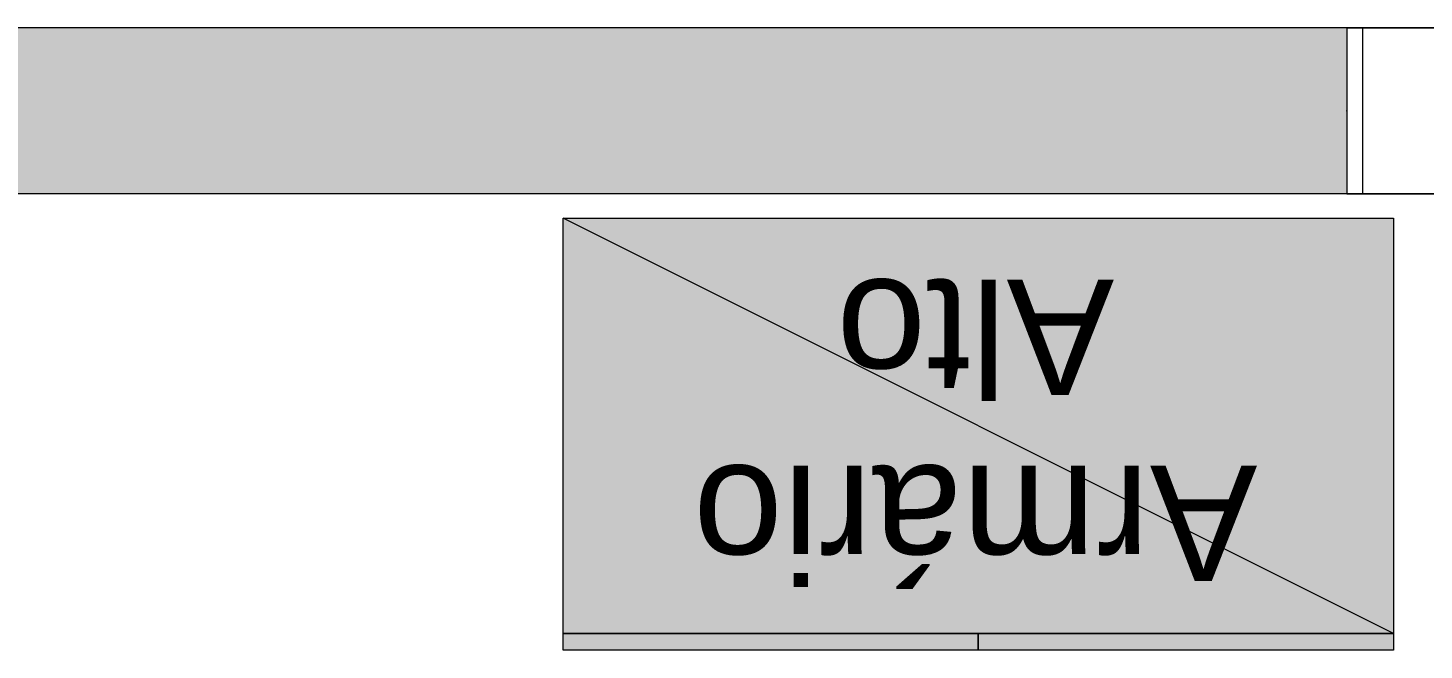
# Model space of a CAD drawing. Header units: metres. Extents: x 512 to 829, y -209 to 245.
# Drawn here: x 732.453 to 734.134, y -73.776 to -73.027 of the extents above; entities that cross this region are included whole.
import ezdxf

# ---------------------------------------------------------------- set-up
doc = ezdxf.new("R2010")
doc.units = ezdxf.units.M
doc.header["$LTSCALE"] = 0.508
doc.set_wipeout_variables(frame=1)
doc.header["$PDSIZE"] = -2
for name, color, linetype, lineweight in [('CONTORNO', 7, 'Continuous', 15), ('None', 7, 'Continuous', 5), ('NãoImprimir', 7, 'Continuous', 5), ('Telhado-Princ', 7, 'Continuous', 5)]:
    doc.layers.add(name, color=color, linetype=linetype, lineweight=lineweight)
doc.styles.add('Arial', font='arial.ttf')

# ---------------------------------------------------------------- blocks, each defined once
blk = doc.blocks.new('Grupo-1864')
at = {"color": 7, "linetype": 'Continuous', "lineweight": 5}
for points in [[(-0.35, 0.1), (-0.33095, 0.1), (-0.33095, -0.1), (-0.35, -0.1)], [(0.33095, 0.1), (0.35, 0.1), (0.35, -0.1), (0.33095, -0.1)]]:
    blk.add_wipeout(points, dxfattribs=at).dxf.layer = 'None'
at = {"layer": 'None', "color": 7, "linetype": 'Continuous', "lineweight": 5}
for points in [[(-0.35, 0.1), (-0.33095, 0.1), (-0.33095, -0.1), (-0.35, -0.1)], [(0.33095, 0.1), (0.35, 0.1), (0.35, -0.1), (0.33095, -0.1)]]:
    blk.add_lwpolyline(points, close=True, dxfattribs=at)
blk = doc.blocks.new('Grupo-1865')
at = {"layer": 'None', "color": 7}
blk.add_blockref('Grupo-1864', (0, 0), dxfattribs=at)
at = {"layer": 'None', "color": 7, "linetype": 'Continuous', "lineweight": 5}
for p, q in [((-0.35, 0.1), (-0.33095, 0.1)), ((-0.33095, 0.1), (-0.33095, -0.1)), ((0.35, 0.1), (0.33095, 0.1)), ((0.33095, 0.1), (0.33095, -0.1)), ((-0.35, -0.1), (-0.33095, -0.1)), ((0.35, -0.1), (0.33095, -0.1))]:
    blk.add_line(p, q, dxfattribs=at)
blk = doc.blocks.new('Grupo-1866')
at = {"layer": 'None', "color": 7, "linetype": 'Continuous', "lineweight": 20}
for p, q in [((0.35, 0.1), (-0.35, 0.1)), ((0.35, -0.1), (-0.35, -0.1))]:
    blk.add_line(p, q, dxfattribs=at)
blk = doc.blocks.new('Window (2D)-169')
at = {"color": 7, "linetype": 'Continuous', "lineweight": 5}
blk.add_wipeout([(-0.35, 0.1), (0.35, 0.1), (0.35, -0.1), (-0.35, -0.1)], dxfattribs=at).dxf.layer = 'None'
at = {"layer": 'None', "color": 7}
blk.add_blockref('Grupo-1865', (0, 0), dxfattribs=at)
at = {"layer": 'None', "color": 7, "linetype": 'Continuous', "lineweight": 5}
for p, q in [((-0.35, 0.1), (0.35, 0.1)), ((-0.35, -0.1), (0.35, -0.1))]:
    blk.add_line(p, q, dxfattribs=at)
at = {"layer": 'NãoImprimir', "linetype": 'Continuous'}
for p in [(-0.35, 0), (0.35, 0)]:
    blk.add_point(p, dxfattribs=at)
at = {"layer": 'Telhado-Princ'}
blk.add_blockref('Grupo-1866', (0, 0), dxfattribs=at)

msp = doc.modelspace()

# ---------------------------------------------------------------- hatches: boundary and pattern name
at = {"layer": 'None', "linetype": 'Continuous', "lineweight": 0}
for points in [[(733.0974, -73.7559), (733.0974, -73.2559), (734.0974, -73.2559), (734.0974, -73.7559)], [(733.0974, -73.7759), (733.0974, -73.7559), (733.5974, -73.7559), (733.5974, -73.7759)], [(733.5974, -73.7759), (733.5974, -73.7559), (734.0974, -73.7559), (734.0974, -73.7759)]]:
    msp.add_hatch(color=254, dxfattribs=at).paths.add_polyline_path(points)

# ---------------------------------------------------------------- linework, layer by layer
at = {"layer": 'None', "color": 7, "linetype": 'Continuous', "lineweight": 18}
for p, q in [((734.0413, -73.0266), (730.9471, -73.0266)), ((734.0413, -73.2266), (731.6449, -73.2266))]:
    msp.add_line(p, q, dxfattribs=at)
at = {"layer": 'None', "color": 7, "linetype": 'Continuous', "lineweight": 5}
for p, q in [((733.0974, -73.7559), (733.0974, -73.2559)), ((733.0974, -73.2559), (734.0974, -73.2559)), ((734.0974, -73.7559), (733.0974, -73.2559)), ((734.0974, -73.2559), (734.0974, -73.7559)), ((734.0974, -73.7559), (733.0974, -73.7559)), ((733.0974, -73.7759), (733.0974, -73.7559)), ((733.0974, -73.7559), (733.5974, -73.7559)), ((733.5974, -73.7759), (733.5974, -73.7559)), ((733.5974, -73.7559), (734.0974, -73.7559)), ((733.5974, -73.7559), (733.5974, -73.7759)), ((734.0974, -73.7559), (734.0974, -73.7759)), ((733.5974, -73.7759), (733.0974, -73.7759)), ((734.0974, -73.7759), (733.5974, -73.7759))]:
    msp.add_line(p, q, dxfattribs=at)
at = {"layer": 'None', "color": 250, "linetype": 'Continuous'}
msp.add_solid([(734.0413, -73.0266), (734.0413, -73.2266), (730.9471, -73.0266), (730.9471, -73.2266)], dxfattribs=at)

# ---------------------------------------------------------------- texts
at = {"layer": 'CONTORNO', "color": 7, "linetype": 'Continuous', "lineweight": 0, "style": 'Arial'}
for s, p in [('Alto', (733.761, -73.3297)), ('Armário', (733.9335, -73.5537))]:
    msp.add_text(s, height=0.13895, rotation=180, dxfattribs=at).set_placement(p)

# ---------------------------------------------------------------- next in the draw order: block references
at = {"layer": 'None', "color": 7, "xscale": -1, "rotation": 180}
msp.add_blockref('Window (2D)-169', (734.3913, -73.1266), dxfattribs=at)

doc.saveas('drawing.dxf')
